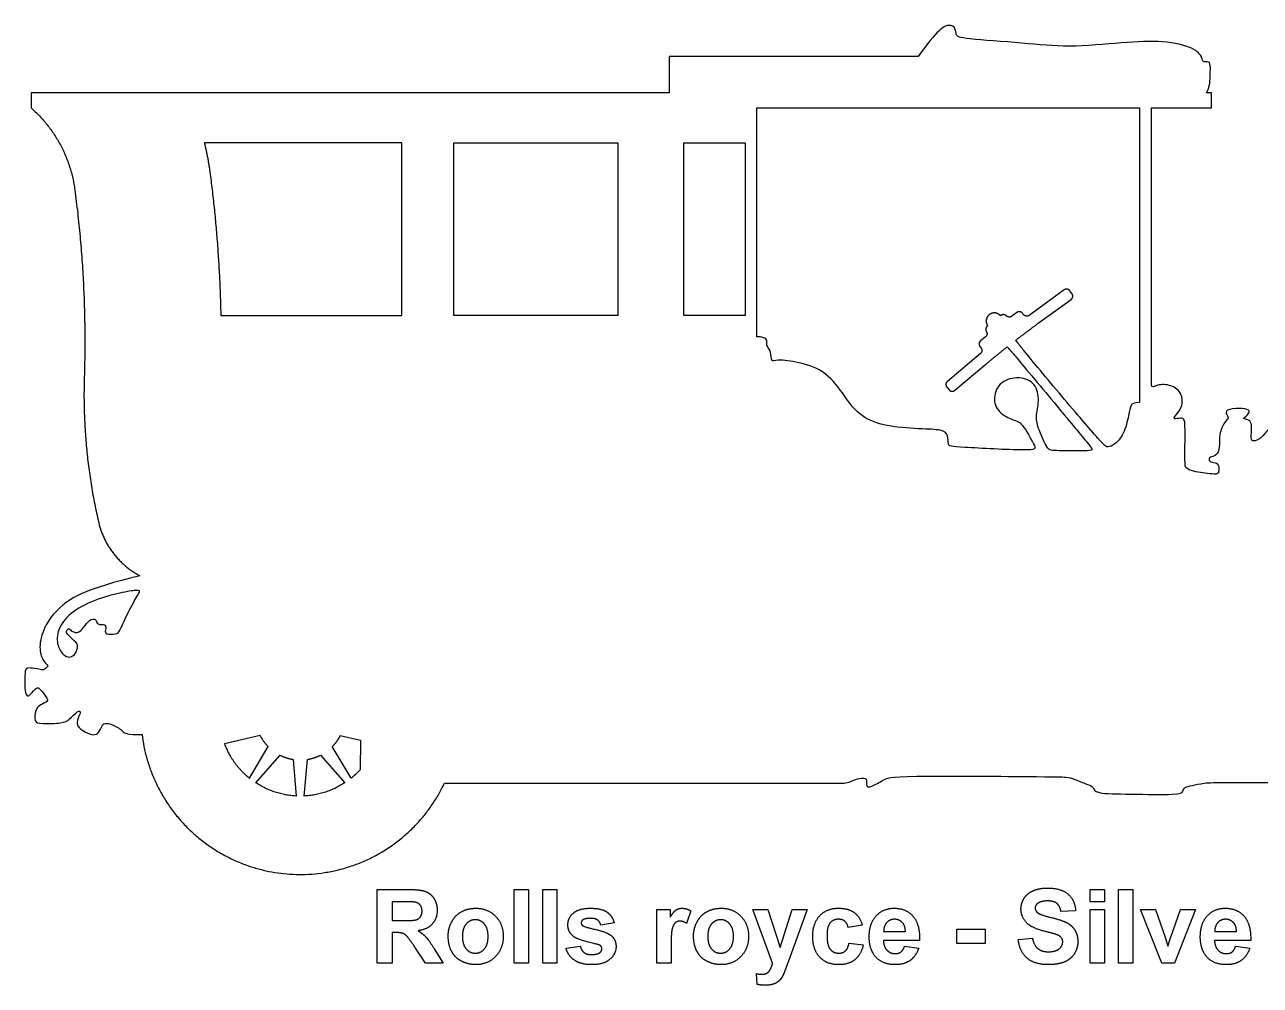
# Model space of a CAD drawing. Header units: millimetres. Extents: x -155 to 163, y -128 to 149.
# Drawn here: x -69.31 to -23.84, y 63.63 to 98.98 of the extents above; entities that cross this region are included whole.
import ezdxf

# ---------------------------------------------------------------- set-up
doc = ezdxf.new("R2010")
doc.units = ezdxf.units.MM
doc.header["$MEASUREMENT"] = 0
doc.layers.add('Layer 03', color=5, linetype='Continuous')

msp = doc.modelspace()

# ---------------------------------------------------------------- linework, layer by layer
at = {"layer": 'Layer 03'}
for p, q in [((-36.429, 97.808), (-45.601, 97.808)), ((-45.601, 97.808), (-45.601, 96.469)), ((-45.601, 96.469), (-69.082, 96.469)), ((-69.082, 96.469), (-69.082, 95.922)), ((-25.634, 96.469), (-25.817, 96.469)), ((-25.634, 95.922), (-25.634, 96.469)), ((-42.365, 87.496), (-42.365, 95.922)), ((-42.365, 95.922), (-28.288, 95.922)), ((-28.288, 95.922), (-28.288, 85.076)), ((-27.842, 85.729), (-27.842, 95.922)), ((-27.842, 95.922), (-25.634, 95.922)), ((-55.438, 94.632), (-62.702, 94.632)), ((-55.438, 88.28), (-55.438, 94.632)), ((-53.524, 88.28), (-53.524, 94.632)), ((-53.524, 94.632), (-47.481, 94.632)), ((-47.481, 94.632), (-47.481, 88.28)), ((-45.057, 88.28), (-45.057, 94.632)), ((-45.057, 94.632), (-42.803, 94.632)), ((-42.803, 94.632), (-42.803, 88.28)), ((-31.057, 89.221), (-32.343, 88.284)), ((-30.77, 89.084), (-30.846, 89.188)), ((-32.01, 87.993), (-30.803, 88.873)), ((-62.097, 88.28), (-55.438, 88.28)), ((-47.481, 88.28), (-53.524, 88.28)), ((-42.803, 88.28), (-45.057, 88.28)), ((-33.394, 88.275), (-33.398, 88.272)), ((-32.797, 88.392), (-32.989, 88.251)), ((-32.555, 88.317), (-32.585, 88.358)), ((-33.872, 87.9), (-33.877, 87.897)), ((-33.951, 87.499), (-34.133, 87.345)), ((-34.138, 86.879), (-35.357, 85.856)), ((-34.152, 87.132), (-34.119, 87.093)), ((-35.08, 85.526), (-33.935, 86.486)), ((-35.376, 85.643), (-35.293, 85.545)), ((-60.645, 72.82), (-61.963, 72.516)), ((-57.698, 72.82), (-56.961, 72.65)), ((-61.044, 71.252), (-60.348, 72.411)), ((-57.299, 71.252), (-57.995, 72.411)), ((-56.961, 72.65), (-56.966, 71.564)), ((-60.805, 71.078), (-59.918, 72.098)), ((-59.437, 71.942), (-59.319, 70.595)), ((-59.024, 70.595), (-58.906, 71.942)), ((-58.425, 72.098), (-57.538, 71.078)), ((-56.344, 64.439), (-56.344, 67.156)), ((-56.344, 67.156), (-55.195, 67.156)), ((-51.297, 64.439), (-51.297, 67.156)), ((-51.297, 67.156), (-50.774, 67.156)), ((-50.774, 67.156), (-50.774, 64.439)), ((-50.251, 64.439), (-50.251, 67.156)), ((-50.251, 67.156), (-49.728, 67.156)), ((-49.728, 67.156), (-49.728, 64.439)), ((-30.098, 66.7), (-30.098, 67.156)), ((-30.098, 67.156), (-29.575, 67.156)), ((-29.575, 67.156), (-29.575, 66.7)), ((-29.052, 64.439), (-29.052, 67.156)), ((-29.052, 67.156), (-28.528, 67.156)), ((-28.528, 67.156), (-28.528, 64.439)), ((-55.363, 66.7), (-55.787, 66.7)), ((-55.787, 66.7), (-55.787, 66.008)), ((-46.048, 64.439), (-46.048, 66.413)), ((-46.048, 66.413), (-45.559, 66.413)), ((-45.559, 66.413), (-45.559, 66.135)), ((-41.787, 64.439), (-42.521, 66.413)), ((-42.521, 66.413), (-41.964, 66.413)), ((-41.964, 66.413), (-41.516, 65.015)), ((-41.516, 65.015), (-41.069, 66.413)), ((-40.512, 66.413), (-41.204, 64.518)), ((-41.069, 66.413), (-40.512, 66.413)), ((-29.575, 66.7), (-30.098, 66.7)), ((-30.098, 64.439), (-30.098, 66.413)), ((-30.098, 66.413), (-29.575, 66.413)), ((-29.575, 66.413), (-29.575, 64.439)), ((-28.25, 66.413), (-27.693, 66.413)), ((-27.464, 64.439), (-28.25, 66.413)), ((-27.693, 66.413), (-27.34, 65.405)), ((-27.134, 65.405), (-26.782, 66.413)), ((-26.225, 66.413), (-26.999, 64.439)), ((-26.782, 66.413), (-26.225, 66.413)), ((-55.787, 66.008), (-55.385, 66.008)), ((-44.799, 66.365), (-44.959, 65.907)), ((-30.638, 66.363), (-31.178, 66.346)), ((-55.677, 65.57), (-55.787, 65.57)), ((-55.787, 65.57), (-55.787, 64.439)), ((-47.618, 65.924), (-48.107, 65.84)), ((-38.487, 65.84), (-39.01, 65.755)), ((-37.701, 65.603), (-36.9, 65.603)), ((-35.01, 65.164), (-35.01, 65.688)), ((-35.01, 65.688), (-33.963, 65.688)), ((-33.963, 65.688), (-33.963, 65.164)), ((-25.515, 65.603), (-24.714, 65.603)), ((-49.39, 64.996), (-48.867, 65.063)), ((-45.525, 65.049), (-45.525, 64.439)), ((-38.976, 65.181), (-38.453, 65.114)), ((-36.377, 65.283), (-37.71, 65.283)), ((-36.934, 65.063), (-36.411, 64.996)), ((-33.963, 65.164), (-35.01, 65.164)), ((-32.748, 65.316), (-32.225, 65.367)), ((-27.34, 65.405), (-27.237, 65.069)), ((-24.191, 65.283), (-25.524, 65.283)), ((-24.748, 65.063), (-24.224, 64.996)), ((-54.566, 64.439), (-54.953, 65.029)), ((-54.241, 64.968), (-53.913, 64.439)), ((-55.787, 64.439), (-56.344, 64.439)), ((-53.913, 64.439), (-54.566, 64.439)), ((-50.774, 64.439), (-51.297, 64.439)), ((-49.728, 64.439), (-50.251, 64.439)), ((-45.525, 64.439), (-46.048, 64.439)), ((-41.204, 64.518), (-41.336, 64.157)), ((-29.575, 64.439), (-30.098, 64.439)), ((-28.528, 64.439), (-29.052, 64.439)), ((-26.999, 64.439), (-27.464, 64.439)), ((-42.352, 63.659), (-42.386, 64.059))]:
    msp.add_line(p, q, dxfattribs=at)
for points, knots in [([(-25.817, 96.469), (-25.757, 96.589), (-25.69, 96.756), (-25.667, 97.486), (-25.706, 97.645), (-25.984, 97.592), (-25.947, 97.753), (-26.224, 98.131), (-27.383, 98.409), (-28.845, 98.333), (-30.962, 98.131), (-32.475, 98.308), (-34.888, 98.469), (-35.038, 98.581), (-35.048, 98.844), (-35.236, 99.051), (-35.732, 98.804), (-36.429, 97.808)], [6794.42331, 6794.42331, 6794.42331, 6794.42331, 6796.438218, 6799.43458, 6802.430942, 6805.427304, 6808.423666, 6811.420027, 6814.416389, 6817.412751, 6820.409113, 6823.405475, 6826.401837, 6829.398198, 6832.39456, 6835.390922, 6838.387284, 6838.387284, 6838.387284, 6838.387284]), ([(-32.957, 86.9), (-32.92, 86.857), (-32.596, 86.477), (-31.204, 84.801), (-30.024, 83.382), (-29.938, 83.279), (-31.46, 83.313), (-31.665, 83.296), (-32.007, 84.117), (-32.127, 84.544), (-31.956, 85.126), (-32.093, 85.81), (-32.691, 86.049), (-33.426, 85.878), (-33.7, 85.245), (-33.512, 84.715), (-32.879, 84.391), (-32.64, 84.391), (-32.093, 83.416), (-32.075, 83.279), (-35.187, 83.449), (-35.352, 83.482), (-35.308, 83.89), (-35.528, 84.088), (-36.31, 84.099), (-37.736, 84.194), (-38.65, 84.601), (-39.201, 85.417), (-39.872, 86.3), (-41.021, 86.608), (-41.662, 86.664), (-41.841, 86.539), (-41.841, 86.964), (-41.975, 87.124), (-42.025, 87.231), (-41.978, 87.496), (-42.365, 87.496)], [2026.975432, 2026.975432, 2026.975432, 2026.975432, 2027.29902, 2029.411476, 2031.523933, 2033.636389, 2035.748845, 2037.861302, 2039.973758, 2042.086214, 2044.198671, 2046.311127, 2048.423583, 2050.53604, 2052.648496, 2054.760952, 2056.873409, 2058.985865, 2061.098321, 2063.210778, 2065.323234, 2067.43569, 2069.548147, 2071.660603, 2073.773059, 2075.885516, 2077.997972, 2080.110429, 2082.222885, 2084.335341, 2086.447798, 2088.560254, 2090.67271, 2092.785167, 2094.897623, 2097.010079, 2097.010079, 2097.010079, 2097.010079]), ([(-28.288, 85.076), (-28.506, 85.068), (-28.619, 84.998), (-28.667, 84.659), (-28.858, 83.873), (-29.2, 83.517), (-29.466, 83.416), (-29.593, 83.492), (-31.115, 85.268), (-32.344, 86.744), (-32.631, 87.099), (-32.664, 87.144)], [2207.142902, 2207.142902, 2207.142902, 2207.142902, 2208.97057, 2211.083027, 2213.195483, 2215.307939, 2217.420396, 2219.532852, 2221.645308, 2223.757765, 2224.114759, 2224.114759, 2224.114759, 2224.114759]), ([(-65.075, 78.703), (-67.06, 78.219), (-68.072, 77.595), (-68.637, 76.789), (-68.807, 76.029), (-68.648, 75.564), (-68.462, 75.408), (-68.462, 75.375), (-68.621, 75.206), (-68.757, 75.26), (-69.139, 75.315), (-69.303, 75.31), (-69.303, 74.944), (-69.32, 74.42), (-69.199, 74.245), (-69.112, 74.316), (-68.861, 74.627), (-68.757, 74.545), (-68.437, 74.154), (-68.495, 74.047), (-68.784, 73.939), (-68.925, 73.757), (-68.982, 73.319), (-68.734, 73.244), (-67.891, 73.269), (-67.684, 73.393), (-67.345, 73.757), (-67.213, 73.708), (-67.419, 73.369), (-67.37, 73.12), (-66.981, 72.872), (-66.634, 72.806), (-66.477, 73.162), (-66.402, 73.301), (-66.069, 73.235), (-65.683, 72.983), (-65.575, 72.842), (-64.997, 72.855)], [7013.04958, 7013.04958, 7013.04958, 7013.04958, 7014.561148, 7016.072716, 7017.584284, 7019.095853, 7020.607421, 7022.118989, 7023.630557, 7025.142126, 7026.653694, 7028.165262, 7029.676831, 7031.188399, 7032.699967, 7034.211535, 7035.723104, 7037.234672, 7038.74624, 7040.257808, 7041.769377, 7043.280945, 7044.792513, 7046.304081, 7047.81565, 7049.327218, 7050.838786, 7052.350354, 7053.861923, 7055.373491, 7056.885059, 7058.396627, 7059.908196, 7061.419764, 7062.931332, 7064.4429, 7065.700372, 7065.700372, 7065.700372, 7065.700372])]:
    msp.add_open_spline(points, degree=3, knots=knots, dxfattribs=at)
for points, weights in [([(-69.082, 95.922), (-67.711, 94.715), (-67.47, 92.904)], [1, 0.936539438752, 1]), ([(-62.702, 94.632), (-62.572, 94.105), (-62.5, 93.566)], [1, 0.998494391641, 1]), ([(-62.5, 93.566), (-62.15, 90.934), (-62.097, 88.28)], [1, 0.998419321531, 1]), ([(-67.47, 92.904), (-67.014, 89.476), (-67.122, 86.018)], [1, 0.996649682547, 1]), ([(-30.846, 89.188), (-30.935, 89.311), (-31.057, 89.221)], [1, 0.707106781187, 1]), ([(-30.803, 88.873), (-30.681, 88.962), (-30.77, 89.084)], [1, 0.707106781187, 1]), ([(-33.811, 88.311), (-34.037, 88.134), (-33.872, 87.9)], [1, 0.725656895634, 1]), ([(-33.398, 88.272), (-33.586, 88.487), (-33.811, 88.311)], [1, 0.725656895634, 1]), ([(-33.186, 88.267), (-33.286, 88.368), (-33.394, 88.275)], [1, 0.728334265345, 1]), ([(-32.989, 88.251), (-33.095, 88.174), (-33.186, 88.267)], [1, 0.757530016634, 1]), ([(-32.585, 88.358), (-32.674, 88.481), (-32.797, 88.392)], [1, 0.707106781187, 1]), ([(-32.343, 88.284), (-32.466, 88.195), (-32.555, 88.317)], [1, 0.707106781187, 1]), ([(-33.877, 87.897), (-33.993, 87.815), (-33.919, 87.694)], [1, 0.728334265346, 1]), ([(-32.84, 87.369), (-32.43, 87.687), (-32.01, 87.993)], [1, 0.999895177152, 1]), ([(-34.133, 87.345), (-34.249, 87.248), (-34.152, 87.132)], [1, 0.707106781187, 1]), ([(-33.919, 87.694), (-33.851, 87.583), (-33.951, 87.499)], [1, 0.757530016635, 1]), ([(-32.664, 87.144), (-32.749, 87.259), (-32.84, 87.369)], [1, 0.999660155601, 1]), ([(-34.119, 87.093), (-34.022, 86.977), (-34.138, 86.879)], [1, 0.707106781187, 1]), ([(-33.935, 86.486), (-33.547, 86.812), (-33.15, 87.126)], [1, 0.999900208029, 1]), ([(-33.15, 87.126), (-33.054, 87.012), (-32.957, 86.9)], [1, 0.999968011463, 1]), ([(-67.122, 86.018), (-67.207, 83.316), (-66.598, 80.681)], [1, 0.991659483633, 1]), ([(-35.357, 85.856), (-35.473, 85.759), (-35.376, 85.643)], [1, 0.707106781187, 1]), ([(-35.293, 85.545), (-35.196, 85.429), (-35.08, 85.526)], [1, 0.707106781186, 1]), ([(-66.598, 80.681), (-66.289, 79.343), (-65.075, 78.703)], [1, 0.909308982139, 1]), ([(-60.348, 72.411), (-60.528, 72.592), (-60.645, 72.82)], [1, 0.988288327847, 1]), ([(-57.995, 72.411), (-57.815, 72.592), (-57.698, 72.82)], [1, 0.988288327847, 1]), ([(-61.963, 72.516), (-61.675, 71.759), (-61.044, 71.252)], [1, 0.965181071486, 1]), ([(-59.918, 72.098), (-59.69, 71.983), (-59.437, 71.942)], [1, 0.988288327847, 1]), ([(-58.906, 71.942), (-58.654, 71.983), (-58.425, 72.098)], [1, 0.988288327847, 1]), ([(-56.966, 71.564), (-57.121, 71.395), (-57.299, 71.252)], [1, 0.997078829174, 1]), ([(-59.319, 70.595), (-60.128, 70.635), (-60.805, 71.078)], [1, 0.965181071487, 1]), ([(-57.538, 71.078), (-58.216, 70.635), (-59.024, 70.595)], [1, 0.965181071486, 1])]:
    msp.add_rational_spline(points, weights, degree=2, dxfattribs=at)
for points, degree in [([(-4.971, 76.853), (-4.987, 77.302), (-4.973, 77.417), (-4.514, 77.402), (-3.121, 77.345), (-2.991, 77.374), (-2.986, 80.936), (-2.999, 81.128), (-3.269, 81.103), (-3.346, 81.128), (-3.346, 81.347), (-3.385, 81.373), (-4.914, 81.36), (-5.351, 81.321), (-5.48, 81.18), (-5.686, 81.116), (-5.814, 81.18), (-6.059, 81.154), (-6.084, 80.807), (-6.071, 80.666), (-7.575, 80.653), (-8.83, 80.557), (-8.989, 80.524), (-9.039, 80.7), (-9.031, 82.316), (-9.056, 82.375), (-9.759, 82.375), (-9.877, 82.4), (-9.642, 82.802), (-9.55, 83.045), (-9.785, 83.078), (-9.868, 83.229), (-9.919, 83.363), (-9.986, 83.254), (-10.296, 83.122), (-10.501, 83.048), (-10.402, 82.974), (-10.427, 82.868), (-10.435, 82.737), (-10.288, 82.728), (-10.173, 82.515), (-10.247, 82.343), (-10.73, 82.392), (-11.596, 82.356), (-18.356, 82.443), (-23.109, 82.411), (-23.481, 82.376), (-23.47, 82.574), (-23.458, 84.017), (-23.516, 84.157), (-23.819, 83.726), (-24.121, 83.633), (-24.191, 83.715), (-24.145, 84.204), (-24.191, 84.425), (-24.47, 84.495), (-24.47, 84.471), (-24.261, 84.669), (-24.203, 84.809), (-24.587, 84.879), (-25.145, 84.809), (-25.076, 84.623), (-24.971, 84.483), (-25.157, 84.402), (-25.367, 83.901), (-25.32, 83.401), (-25.448, 83.11), (-25.716, 83.075), (-25.739, 82.958), (-25.646, 82.865), (-25.355, 82.865), (-25.367, 82.493), (-25.413, 82.411), (-26.309, 82.524), (-26.587, 82.663), (-26.622, 82.768), (-26.599, 84.247), (-26.634, 84.515), (-26.827, 84.495), (-27.095, 84.453), (-26.879, 84.677), (-26.702, 84.929), (-26.702, 85.417), (-27.095, 85.746), (-27.672, 85.746), (-27.842, 85.604), (-27.842, 85.729)], 3), ([(-65.197, 77.919), (-65.283, 77.77), (-65.582, 77.228), (-65.834, 76.604), (-65.925, 76.555), (-66.374, 76.541), (-66.339, 76.695), (-66.311, 76.92), (-66.528, 76.906), (-66.654, 76.913), (-66.682, 77.123), (-66.927, 77.109), (-67.153, 76.775), (-67.331, 76.589), (-67.584, 76.634), (-67.688, 76.79), (-67.777, 76.693), (-67.784, 76.567), (-67.458, 76.285), (-67.324, 76.129), (-67.443, 75.817), (-67.643, 75.669), (-67.897, 75.772), (-68.156, 76.17), (-68.096, 76.797), (-67.601, 77.398), (-66.605, 77.877), (-65.654, 78.111), (-65.112, 78.186), (-65.067, 78.119), (-65.111, 78.067), (-65.197, 77.919)], 3), ([(-53.869, 71.062), (-39.716, 71.062), (-39.375, 71.062), (-39.078, 71.062), (-38.865, 71.139), (-38.593, 71.266), (-38.281, 71.266), (-38.371, 70.928), (-38.186, 70.912), (-37.681, 71.203), (-37.411, 71.359), (-31.586, 71.302), (-30.927, 71.302), (-30.717, 71.232), (-30.185, 71.008), (-29.961, 70.952), (-29.975, 70.672), (-28.7, 70.672), (-26.767, 70.63), (-26.697, 70.756), (-26.641, 70.924), (-26.361, 70.98), (-25.941, 71.078), (-25.339, 71.106), (-21.154, 71.078), (-19.801, 70.975), (-19.707, 71.101), (-19.502, 71.274), (-19.061, 71.274), (-15.237, 71.262)], 3), ([(-55.195, 67.156), (-54.762, 67.156), (-54.565, 67.083)], 2), ([(-54.565, 67.083), (-54.369, 67.009), (-54.251, 66.822)], 2), ([(-32.53, 66.834), (-32.414, 67.016), (-32.195, 67.111)], 2), ([(-32.195, 67.111), (-31.977, 67.207), (-31.667, 67.207)], 2), ([(-31.667, 67.207), (-31.162, 67.207), (-30.907, 66.977)], 2), ([(-30.907, 66.977), (-30.651, 66.747), (-30.638, 66.363)], 2), ([(-54.967, 66.691), (-55.033, 66.7), (-55.363, 66.7)], 2), ([(-54.762, 66.584), (-54.835, 66.669), (-54.967, 66.691)], 2), ([(-54.69, 66.362), (-54.69, 66.499), (-54.762, 66.584)], 2), ([(-54.251, 66.822), (-54.133, 66.634), (-54.133, 66.393)], 2), ([(-53.239, 66.335), (-53.005, 66.464), (-52.717, 66.464)], 2), ([(-52.717, 66.464), (-52.271, 66.464), (-51.987, 66.171)], 2), ([(-49.12, 66.288), (-48.917, 66.464), (-48.492, 66.464)], 2), ([(-48.492, 66.464), (-48.086, 66.464), (-47.889, 66.328)], 2), ([(-45.559, 66.135), (-45.439, 66.332), (-45.344, 66.398)], 2), ([(-45.344, 66.398), (-45.249, 66.464), (-45.128, 66.464)], 2), ([(-45.128, 66.464), (-44.957, 66.464), (-44.799, 66.365)], 2), ([(-44.209, 66.335), (-43.975, 66.464), (-43.687, 66.464)], 2), ([(-43.687, 66.464), (-43.242, 66.464), (-42.957, 66.171)], 2), ([(-40.053, 66.19), (-39.797, 66.464), (-39.359, 66.464)], 2), ([(-39.359, 66.464), (-39.001, 66.464), (-38.79, 66.31)], 2), ([(-37.975, 66.185), (-37.717, 66.464), (-37.322, 66.464)], 2), ([(-37.322, 66.464), (-36.878, 66.464), (-36.622, 66.173)], 2), ([(-32.647, 66.442), (-32.647, 66.651), (-32.53, 66.834)], 2), ([(-32.401, 65.89), (-32.647, 66.117), (-32.647, 66.442)], 2), ([(-32.038, 66.637), (-32.124, 66.574), (-32.124, 66.47)], 2), ([(-32.124, 66.47), (-32.124, 66.374), (-32.043, 66.306)], 2), ([(-31.669, 66.734), (-31.905, 66.734), (-32.038, 66.637)], 2), ([(-31.327, 66.644), (-31.441, 66.734), (-31.669, 66.734)], 2), ([(-31.178, 66.346), (-31.213, 66.553), (-31.327, 66.644)], 2), ([(-25.789, 66.185), (-25.531, 66.464), (-25.136, 66.464)], 2), ([(-25.136, 66.464), (-24.692, 66.464), (-24.436, 66.173)], 2), ([(-55.385, 66.008), (-54.994, 66.008), (-54.897, 66.042)], 2), ([(-54.897, 66.042), (-54.8, 66.075), (-54.745, 66.157)], 2), ([(-54.745, 66.157), (-54.69, 66.239), (-54.69, 66.362)], 2), ([(-54.133, 66.393), (-54.133, 66.086), (-54.31, 65.887)], 2), ([(-53.728, 65.454), (-53.728, 65.716), (-53.6, 65.961)], 2), ([(-53.6, 65.961), (-53.473, 66.206), (-53.239, 66.335)], 2), ([(-52.731, 66.042), (-52.931, 66.042), (-53.068, 65.883)], 2), ([(-52.395, 65.883), (-52.531, 66.042), (-52.731, 66.042)], 2), ([(-51.987, 66.171), (-51.702, 65.879), (-51.702, 65.432)], 2), ([(-49.323, 65.853), (-49.323, 66.112), (-49.12, 66.288)], 2), ([(-48.774, 66.034), (-48.833, 65.993), (-48.833, 65.926)], 2), ([(-48.479, 66.093), (-48.685, 66.093), (-48.774, 66.034)], 2), ([(-48.227, 66.027), (-48.315, 66.093), (-48.479, 66.093)], 2), ([(-48.107, 65.84), (-48.139, 65.962), (-48.227, 66.027)], 2), ([(-47.889, 66.328), (-47.692, 66.191), (-47.618, 65.924)], 2), ([(-45.193, 65.991), (-45.297, 65.991), (-45.369, 65.931)], 2), ([(-44.959, 65.907), (-45.085, 65.991), (-45.193, 65.991)], 2), ([(-44.698, 65.454), (-44.698, 65.716), (-44.57, 65.961)], 2), ([(-44.57, 65.961), (-44.443, 66.206), (-44.209, 66.335)], 2), ([(-43.701, 66.042), (-43.901, 66.042), (-44.038, 65.883)], 2), ([(-43.365, 65.883), (-43.501, 66.042), (-43.701, 66.042)], 2), ([(-42.957, 66.171), (-42.672, 65.879), (-42.672, 65.432)], 2), ([(-40.31, 65.424), (-40.31, 65.916), (-40.053, 66.19)], 2), ([(-39.363, 66.059), (-39.556, 66.059), (-39.671, 65.922)], 2), ([(-39.127, 65.983), (-39.218, 66.059), (-39.363, 66.059)], 2), ([(-39.01, 65.755), (-39.036, 65.906), (-39.127, 65.983)], 2), ([(-38.79, 66.31), (-38.579, 66.156), (-38.487, 65.84)], 2), ([(-38.233, 65.411), (-38.233, 65.905), (-37.975, 66.185)], 2), ([(-37.299, 66.059), (-37.474, 66.059), (-37.588, 65.936)], 2), ([(-37.02, 65.943), (-37.135, 66.059), (-37.299, 66.059)], 2), ([(-36.9, 65.603), (-36.906, 65.827), (-37.02, 65.943)], 2), ([(-36.622, 66.173), (-36.366, 65.883), (-36.377, 65.283)], 2), ([(-32.043, 66.306), (-31.94, 66.22), (-31.544, 66.126)], 2), ([(-31.544, 66.126), (-31.148, 66.031), (-30.958, 65.931)], 2), ([(-26.047, 65.411), (-26.047, 65.905), (-25.789, 66.185)], 2), ([(-25.112, 66.059), (-25.288, 66.059), (-25.402, 65.936)], 2), ([(-24.834, 65.943), (-24.948, 66.059), (-25.112, 66.059)], 2), ([(-24.714, 65.603), (-24.72, 65.827), (-24.834, 65.943)], 2), ([(-24.436, 66.173), (-24.18, 65.883), (-24.191, 65.283)], 2), ([(-55.403, 65.539), (-55.489, 65.57), (-55.677, 65.57)], 2), ([(-55.239, 65.426), (-55.316, 65.509), (-55.403, 65.539)], 2), ([(-54.31, 65.887), (-54.487, 65.687), (-54.839, 65.635)], 2), ([(-54.839, 65.635), (-54.664, 65.532), (-54.55, 65.408)], 2), ([(-53.068, 65.883), (-53.205, 65.725), (-53.205, 65.426)], 2), ([(-52.259, 65.43), (-52.259, 65.725), (-52.395, 65.883)], 2), ([(-49.088, 65.405), (-49.323, 65.566), (-49.323, 65.853)], 2), ([(-48.833, 65.926), (-48.833, 65.87), (-48.781, 65.83)], 2), ([(-48.781, 65.83), (-48.711, 65.777), (-48.295, 65.68)], 2), ([(-48.295, 65.68), (-47.878, 65.584), (-47.714, 65.446)], 2), ([(-45.483, 65.712), (-45.525, 65.554), (-45.525, 65.049)], 2), ([(-45.369, 65.931), (-45.442, 65.87), (-45.483, 65.712)], 2), ([(-44.038, 65.883), (-44.175, 65.725), (-44.175, 65.426)], 2), ([(-43.229, 65.43), (-43.229, 65.725), (-43.365, 65.883)], 2), ([(-39.671, 65.922), (-39.786, 65.785), (-39.786, 65.463)], 2), ([(-37.588, 65.936), (-37.703, 65.814), (-37.701, 65.603)], 2), ([(-31.792, 65.62), (-32.226, 65.73), (-32.401, 65.89)], 2), ([(-31.36, 65.502), (-31.455, 65.535), (-31.792, 65.62)], 2), ([(-31.166, 65.387), (-31.222, 65.453), (-31.36, 65.502)], 2), ([(-30.958, 65.931), (-30.769, 65.83), (-30.661, 65.656)], 2), ([(-30.661, 65.656), (-30.554, 65.481), (-30.554, 65.225)], 2), ([(-25.402, 65.936), (-25.517, 65.814), (-25.515, 65.603)], 2), ([(-54.953, 65.029), (-55.162, 65.344), (-55.239, 65.426)], 2), ([(-54.55, 65.408), (-54.435, 65.284), (-54.241, 64.968)], 2), ([(-53.6, 64.873), (-53.728, 65.112), (-53.728, 65.454)], 2), ([(-53.205, 65.426), (-53.205, 65.128), (-53.068, 64.969)], 2), ([(-52.395, 64.969), (-52.259, 65.128), (-52.259, 65.43)], 2), ([(-51.702, 65.432), (-51.702, 64.981), (-51.99, 64.684)], 2), ([(-48.286, 65.147), (-48.918, 65.289), (-49.088, 65.405)], 2), ([(-48.867, 65.063), (-48.833, 64.914), (-48.731, 64.837)], 2), ([(-48.111, 65.077), (-48.15, 65.115), (-48.286, 65.147)], 2), ([(-48.074, 64.977), (-48.074, 65.037), (-48.111, 65.077)], 2), ([(-47.55, 65.054), (-47.55, 64.781), (-47.777, 64.585)], 2), ([(-47.714, 65.446), (-47.55, 65.305), (-47.55, 65.054)], 2), ([(-44.57, 64.873), (-44.698, 65.112), (-44.698, 65.454)], 2), ([(-44.175, 65.426), (-44.175, 65.128), (-44.038, 64.969)], 2), ([(-43.365, 64.969), (-43.229, 65.128), (-43.229, 65.43)], 2), ([(-42.672, 65.432), (-42.672, 64.981), (-42.96, 64.684)], 2), ([(-40.053, 64.663), (-40.31, 64.938), (-40.31, 65.424)], 2), ([(-39.786, 65.463), (-39.786, 65.105), (-39.669, 64.958)], 2), ([(-39.11, 64.894), (-39.015, 64.977), (-38.976, 65.181)], 2), ([(-38.453, 65.114), (-38.533, 64.755), (-38.759, 64.571)], 2), ([(-38.038, 64.727), (-38.233, 64.998), (-38.233, 65.411)], 2), ([(-37.71, 65.283), (-37.704, 65.051), (-37.581, 64.922)], 2), ([(-37.063, 64.857), (-36.978, 64.921), (-36.934, 65.063)], 2), ([(-32.42, 64.625), (-32.695, 64.862), (-32.748, 65.316)], 2), ([(-32.225, 65.367), (-32.177, 65.106), (-32.031, 64.983)], 2), ([(-31.244, 64.97), (-31.111, 65.08), (-31.111, 65.227)], 2), ([(-31.111, 65.227), (-31.111, 65.321), (-31.166, 65.387)], 2), ([(-30.554, 65.225), (-30.554, 64.992), (-30.683, 64.789)], 2), ([(-27.237, 65.069), (-27.197, 65.197), (-27.187, 65.238)], 2), ([(-27.187, 65.238), (-27.162, 65.322), (-27.134, 65.405)], 2), ([(-25.851, 64.727), (-26.047, 64.998), (-26.047, 65.411)], 2), ([(-25.524, 65.283), (-25.518, 65.051), (-25.395, 64.922)], 2), ([(-24.877, 64.857), (-24.791, 64.921), (-24.748, 65.063)], 2), ([(-53.228, 64.511), (-53.473, 64.635), (-53.6, 64.873)], 2), ([(-53.068, 64.969), (-52.931, 64.81), (-52.731, 64.81)], 2), ([(-52.731, 64.81), (-52.531, 64.81), (-52.395, 64.969)], 2), ([(-51.99, 64.684), (-52.277, 64.388), (-52.713, 64.388)], 2), ([(-49.083, 64.552), (-49.318, 64.715), (-49.39, 64.996)], 2), ([(-48.731, 64.837), (-48.629, 64.759), (-48.446, 64.759)], 2), ([(-48.446, 64.759), (-48.244, 64.759), (-48.142, 64.835)], 2), ([(-47.777, 64.585), (-48.003, 64.388), (-48.446, 64.388)], 2), ([(-48.142, 64.835), (-48.074, 64.888), (-48.074, 64.977)], 2), ([(-44.198, 64.511), (-44.443, 64.635), (-44.57, 64.873)], 2), ([(-44.038, 64.969), (-43.901, 64.81), (-43.701, 64.81)], 2), ([(-43.701, 64.81), (-43.501, 64.81), (-43.365, 64.969)], 2), ([(-42.96, 64.684), (-43.247, 64.388), (-43.683, 64.388)], 2), ([(-39.365, 64.388), (-39.796, 64.388), (-40.053, 64.663)], 2), ([(-39.669, 64.958), (-39.551, 64.81), (-39.352, 64.81)], 2), ([(-39.352, 64.81), (-39.204, 64.81), (-39.11, 64.894)], 2), ([(-37.273, 64.388), (-37.789, 64.388), (-38.038, 64.727)], 2), ([(-37.581, 64.922), (-37.458, 64.793), (-37.274, 64.793)], 2), ([(-37.274, 64.793), (-37.148, 64.793), (-37.063, 64.857)], 2), ([(-36.411, 64.996), (-36.511, 64.699), (-36.729, 64.543)], 2), ([(-31.634, 64.388), (-32.146, 64.388), (-32.42, 64.625)], 2), ([(-32.031, 64.983), (-31.886, 64.861), (-31.639, 64.861)], 2), ([(-31.639, 64.861), (-31.376, 64.861), (-31.244, 64.97)], 2), ([(-30.683, 64.789), (-30.812, 64.586), (-31.047, 64.487)], 2), ([(-25.087, 64.388), (-25.603, 64.388), (-25.851, 64.727)], 2), ([(-25.395, 64.922), (-25.272, 64.793), (-25.087, 64.793)], 2), ([(-25.087, 64.793), (-24.962, 64.793), (-24.877, 64.857)], 2), ([(-24.224, 64.996), (-24.325, 64.699), (-24.543, 64.543)], 2), ([(-52.713, 64.388), (-52.983, 64.388), (-53.228, 64.511)], 2), ([(-48.446, 64.388), (-48.849, 64.388), (-49.083, 64.552)], 2), ([(-43.683, 64.388), (-43.953, 64.388), (-44.198, 64.511)], 2), ([(-42.174, 64.034), (-41.999, 64.034), (-41.915, 64.148)], 2), ([(-41.915, 64.148), (-41.831, 64.262), (-41.787, 64.439)], 2), ([(-41.336, 64.157), (-41.403, 63.985), (-41.464, 63.894)], 2), ([(-38.759, 64.571), (-38.985, 64.388), (-39.365, 64.388)], 2), ([(-36.729, 64.543), (-36.946, 64.388), (-37.273, 64.388)], 2), ([(-31.047, 64.487), (-31.283, 64.388), (-31.634, 64.388)], 2), ([(-24.543, 64.543), (-24.76, 64.388), (-25.087, 64.388)], 2), ([(-42.386, 64.059), (-42.268, 64.034), (-42.174, 64.034)], 2), ([(-41.605, 63.748), (-41.684, 63.691), (-41.8, 63.66)], 2), ([(-41.464, 63.894), (-41.525, 63.804), (-41.605, 63.748)], 2), ([(-42.062, 63.629), (-42.209, 63.629), (-42.352, 63.659)], 2), ([(-41.8, 63.66), (-41.916, 63.629), (-42.062, 63.629)], 2)]:
    msp.add_open_spline(points, degree=degree, dxfattribs=at)
msp.add_rational_spline([(-64.997, 72.855), (-64.455, 68.484), (-60.106, 67.783), (-55.757, 67.082), (-53.869, 71.062)], [1, 0.79982500341, 1, 0.79982500341, 1], degree=2, knots=[6338.812374, 6338.812374, 6338.812374, 6363.770614, 6363.770614, 6388.728855, 6388.728855, 6388.728855], dxfattribs=at)

doc.saveas('drawing.dxf')
